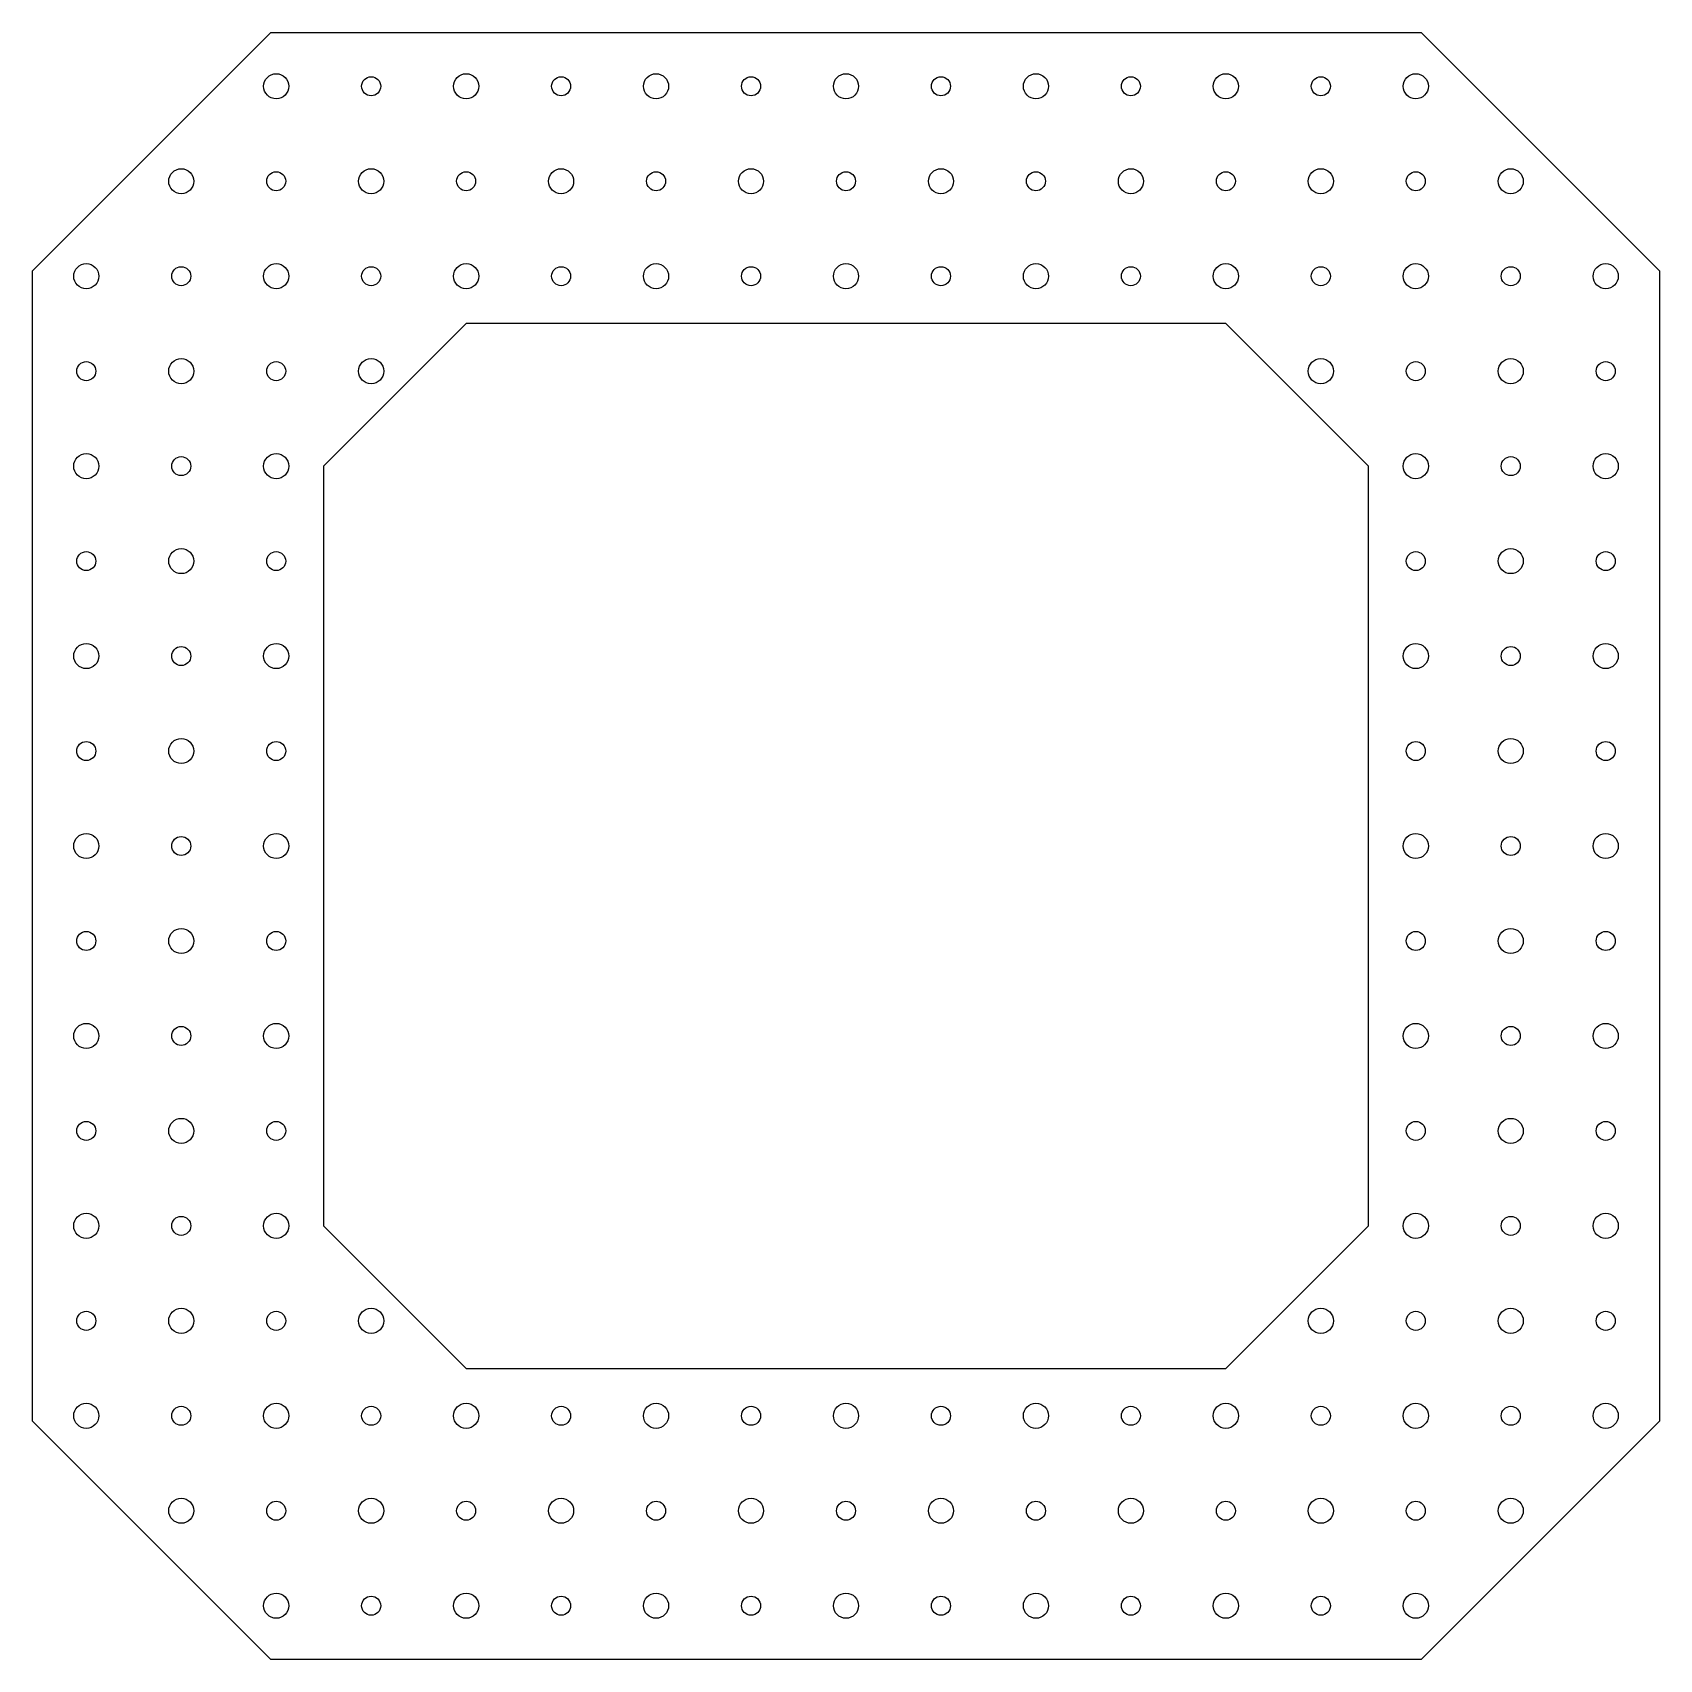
# Model space of a CAD drawing. Header units: millimetres. Extents: x -115 to 115, y -115 to 115.
import ezdxf

# ---------------------------------------------------------------- set-up
doc = ezdxf.new("R2010")
doc.units = ezdxf.units.MM
doc.layers.get('0').update_dxf_attribs({"linetype": 'CONTINUOUS'})

msp = doc.modelspace()

# ---------------------------------------------------------------- linework, layer by layer
for points in [[(81.58, -115.38), (-81.58, -115.38), (-115.38, -81.58), (-115.38, 81.58), (-81.58, 115.38), (81.58, 115.38), (115.38, 81.58), (115.38, -81.58)], [(74.09, -53.88), (74.09, 53.88), (53.88, 74.09), (-53.88, 74.09), (-74.09, 53.88), (-74.09, -53.88), (-53.88, -74.09), (53.88, -74.09)]]:
    msp.add_lwpolyline(points, close=True)
for centre, radius in [((-80.82, 107.76), 1.78), ((-67.35, 107.76), 1.35), ((-53.88, 107.76), 1.78), ((-40.41, 107.76), 1.35), ((-26.94, 107.76), 1.78), ((-13.47, 107.76), 1.35), ((0, 107.76), 1.78), ((13.47, 107.76), 1.35), ((26.94, 107.76), 1.78), ((40.41, 107.76), 1.35), ((53.88, 107.76), 1.78), ((67.35, 107.76), 1.35), ((80.82, 107.76), 1.78), ((-94.29, 94.29), 1.78), ((-80.82, 94.29), 1.35), ((-67.35, 94.29), 1.78), ((-53.88, 94.29), 1.35), ((-40.41, 94.29), 1.78), ((-26.94, 94.29), 1.35), ((-13.47, 94.29), 1.78), ((0, 94.29), 1.35), ((13.47, 94.29), 1.78), ((26.94, 94.29), 1.35), ((40.41, 94.29), 1.78), ((53.88, 94.29), 1.35), ((67.35, 94.29), 1.78), ((80.82, 94.29), 1.35), ((94.29, 94.29), 1.78), ((-107.76, 80.82), 1.78), ((-94.29, 80.82), 1.35), ((-80.82, 80.82), 1.78), ((-67.35, 80.82), 1.35), ((-53.88, 80.82), 1.78), ((-40.41, 80.82), 1.35), ((-26.94, 80.82), 1.78), ((-13.47, 80.82), 1.35), ((0, 80.82), 1.78), ((13.47, 80.82), 1.35), ((26.94, 80.82), 1.78), ((40.41, 80.82), 1.35), ((53.88, 80.82), 1.78), ((67.35, 80.82), 1.35), ((80.82, 80.82), 1.78), ((94.29, 80.82), 1.35), ((107.76, 80.82), 1.78), ((-107.76, 67.35), 1.35), ((-94.29, 67.35), 1.78), ((-80.82, 67.35), 1.35), ((-67.35, 67.35), 1.78), ((67.35, 67.35), 1.78), ((80.82, 67.35), 1.35), ((94.29, 67.35), 1.78), ((107.76, 67.35), 1.35), ((-107.76, 53.88), 1.78), ((-80.82, 53.88), 1.78), ((80.82, 53.88), 1.78), ((107.76, 53.88), 1.78), ((-94.29, 53.88), 1.35), ((94.29, 53.88), 1.35), ((-107.76, 40.41), 1.35), ((-94.29, 40.41), 1.78), ((-80.82, 40.41), 1.35), ((80.82, 40.41), 1.35), ((94.29, 40.41), 1.78), ((107.76, 40.41), 1.35), ((-107.76, 26.94), 1.78), ((-94.29, 26.94), 1.35), ((-80.82, 26.94), 1.78), ((80.82, 26.94), 1.78), ((94.29, 26.94), 1.35), ((107.76, 26.94), 1.78), ((-107.76, 13.47), 1.35), ((-94.29, 13.47), 1.78), ((-80.82, 13.47), 1.35), ((80.82, 13.47), 1.35), ((94.29, 13.47), 1.78), ((107.76, 13.47), 1.35), ((-107.76, 0), 1.78), ((-94.29, 0), 1.35), ((-80.82, 0), 1.78), ((80.82, 0), 1.78), ((94.29, 0), 1.35), ((107.76, 0), 1.78), ((-107.76, -13.47), 1.35), ((-94.29, -13.47), 1.78), ((-80.82, -13.47), 1.35), ((80.82, -13.47), 1.35), ((94.29, -13.47), 1.78), ((107.76, -13.47), 1.35), ((-107.76, -26.94), 1.78), ((-80.82, -26.94), 1.78), ((80.82, -26.94), 1.78), ((107.76, -26.94), 1.78), ((-94.29, -26.94), 1.35), ((94.29, -26.94), 1.35), ((-107.76, -40.41), 1.35), ((-94.29, -40.41), 1.78), ((-80.82, -40.41), 1.35), ((80.82, -40.41), 1.35), ((94.29, -40.41), 1.78), ((107.76, -40.41), 1.35), ((-107.76, -53.88), 1.78), ((-94.29, -53.88), 1.35), ((-80.82, -53.88), 1.78), ((80.82, -53.88), 1.78), ((94.29, -53.88), 1.35), ((107.76, -53.88), 1.78), ((-107.76, -67.35), 1.35), ((-94.29, -67.35), 1.78), ((-80.82, -67.35), 1.35), ((-67.35, -67.35), 1.78), ((67.35, -67.35), 1.78), ((80.82, -67.35), 1.35), ((94.29, -67.35), 1.78), ((107.76, -67.35), 1.35), ((-107.76, -80.82), 1.78), ((-94.29, -80.82), 1.35), ((-80.82, -80.82), 1.78), ((-67.35, -80.82), 1.35), ((-53.88, -80.82), 1.78), ((-40.41, -80.82), 1.35), ((-26.94, -80.82), 1.78), ((-13.47, -80.82), 1.35), ((0, -80.82), 1.78), ((13.47, -80.82), 1.35), ((26.94, -80.82), 1.78), ((40.41, -80.82), 1.35), ((53.88, -80.82), 1.78), ((67.35, -80.82), 1.35), ((80.82, -80.82), 1.78), ((94.29, -80.82), 1.35), ((107.76, -80.82), 1.78), ((-94.29, -94.29), 1.78), ((-80.82, -94.29), 1.35), ((-67.35, -94.29), 1.78), ((-53.88, -94.29), 1.35), ((-40.41, -94.29), 1.78), ((-26.94, -94.29), 1.35), ((-13.47, -94.29), 1.78), ((0, -94.29), 1.35), ((13.47, -94.29), 1.78), ((26.94, -94.29), 1.35), ((40.41, -94.29), 1.78), ((53.88, -94.29), 1.35), ((67.35, -94.29), 1.78), ((80.82, -94.29), 1.35), ((94.29, -94.29), 1.78), ((-80.82, -107.76), 1.78), ((-53.88, -107.76), 1.78), ((-26.94, -107.76), 1.78), ((0, -107.76), 1.78), ((26.94, -107.76), 1.78), ((53.88, -107.76), 1.78), ((80.82, -107.76), 1.78), ((-67.35, -107.76), 1.35), ((-40.41, -107.76), 1.35), ((-13.47, -107.76), 1.35), ((13.47, -107.76), 1.35), ((40.41, -107.76), 1.35), ((67.35, -107.76), 1.35)]:
    msp.add_circle(centre, radius)

doc.saveas('drawing.dxf')
